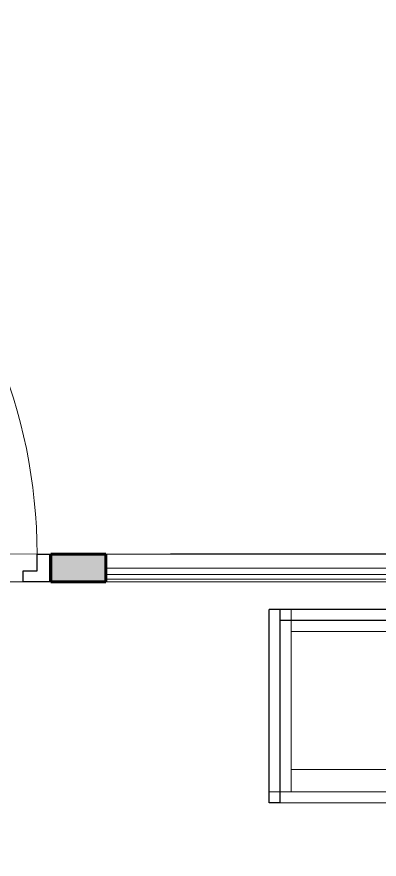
# Model space of a CAD drawing. Header units: inches. Extents: x -19 to 5698, y -728 to 92.
# Drawn here: x 322.559 to 323.215, y 35.844 to 37.37 of the extents above; entities that cross this region are included whole.
import ezdxf

# ---------------------------------------------------------------- set-up
doc = ezdxf.new("R2010")
doc.units = ezdxf.units.IN
doc.header["$MEASUREMENT"] = 0
doc.set_wipeout_variables(frame=1)
doc.linetypes.add('Wipeout_Contour', pattern=[1, 0, -1])
for name, color, linetype in [('02 _ ARQ _ ALB _ Muros Interiores', 7, 'Continuous'), ('02 _ ARQ _ ZON _ Espacio.3D', 7, 'Continuous'), ('Acabado - Muros', 7, 'Continuous'), ('Interior - Mobiliario', 7, 'Continuous')]:
    doc.layers.add(name, color=color, linetype=linetype)

msp = doc.modelspace()

# ---------------------------------------------------------------- linework, layer by layer
at = {"layer": '02 _ ARQ _ ALB _ Muros Interiores', "color": 165, "linetype": 'Continuous', "lineweight": 25}
for p, q in [((322.5951, 36.3663), (322.5951, 36.3963)), ((322.5951, 36.3963), (322.6201, 36.3963)), ((322.6201, 36.3963), (322.6201, 36.3463)), ((322.5701, 36.3463), (322.5701, 36.3663)), ((322.5701, 36.3663), (322.5951, 36.3663)), ((322.6201, 36.3463), (322.5701, 36.3463))]:
    msp.add_line(p, q, dxfattribs=at)
at = {"layer": '02 _ ARQ _ ALB _ Muros Interiores', "color": 7, "linetype": 'Continuous', "lineweight": 80}
msp.add_line((322.6201, 36.3463), (322.6201, 36.3963), dxfattribs=at)
msp.add_line((322.6201, 36.3463), (322.6201, 36.3963), dxfattribs=at)
msp.add_line((322.6201, 36.3463), (322.6201, 36.3963), dxfattribs=at)
at = {"layer": '02 _ ARQ _ ALB _ Muros Interiores', "color": 165, "linetype": 'Continuous', "lineweight": 15}
msp.add_arc((321.645, 36.3963), 0.9501, 0, 90, dxfattribs=at)
at = {"layer": '02 _ ARQ _ ZON _ Espacio.3D', "color": 254, "linetype": 'Continuous', "lineweight": 0, "flags": 128}
for points in [[(322.07, 31), (322.07, 29.7), (328.0701, 29.7), (328.0701, 30.2), (328.57, 30.2), (328.5701, 30.7), (328.92, 30.7), (328.92, 31.899), (330.2701, 31.899), (330.2701, 32.9963), (328.92, 32.9963), (328.9203, 36.3463), (321.57, 36.3463), (321.57, 39.4), (321.17, 39.4), (321.17, 39.75), (317.27, 39.75), (317.27, 29.75), (320.97, 29.75), (320.97, 30.2), (321.57, 30.2), (321.57, 31)], [(322.07, 39), (321.62, 39), (321.62, 36.3963), (328.9201, 36.4), (328.9201, 39), (328.57, 39), (328.57, 39.4), (328.17, 39.4), (328.17, 39.75), (322.07, 39.75)]]:
    msp.add_lwpolyline(points, close=True, dxfattribs=at)
at = {"layer": 'Acabado - Muros', "color": 7, "linetype": 'Continuous', "lineweight": 60}
msp.add_line((322.6201, 36.3963), (322.6201, 36.3463), dxfattribs=at)
at = {"layer": 'Interior - Mobiliario', "color": 175, "linetype": 'Continuous', "lineweight": 13}
for p, q in [((323.0359, 36.2763), (323.0359, 35.9663)), ((324.4959, 36.2763), (323.0359, 36.2763)), ((323.0559, 36.2563), (323.0559, 36.0063)), ((323.0559, 36.2563), (324.4759, 36.2563)), ((323.0559, 36.0063), (323.0559, 35.9663)), ((324.4759, 36.0063), (323.0559, 36.0063)), ((323.0359, 35.9663), (324.4959, 35.9663)), ((323.0559, 35.9663), (324.4759, 35.9663))]:
    msp.add_line(p, q, dxfattribs=at)

# ---------------------------------------------------------------- next in the draw order: wipeouts: each hides what was drawn before it
at = {"color": 254, "linetype": 'Wipeout_Contour', "lineweight": 0, "ltscale": 14753.385082}
msp.add_wipeout([(322.7201, 36.3963), (322.7201, 36.3463), (324.8037, 36.3463), (324.8037, 36.3793), (324.8202, 36.3793), (324.8202, 36.3963)], dxfattribs=at).dxf.layer = 'Acabado - Muros'
at = {"color": 254, "linetype": 'Wipeout_Contour', "lineweight": 0, "ltscale": 9834.842879}
msp.add_wipeout([(323.0359, 36.2763), (324.4959, 36.2763), (324.4959, 36.2963), (323.0359, 36.2963)], dxfattribs=at).dxf.layer = 'Interior - Mobiliario'

# ---------------------------------------------------------------- next in the draw order: linework, layer by layer
at = {"layer": 'Acabado - Muros', "color": 7, "linetype": 'Continuous', "lineweight": 60}
msp.add_line((322.7201, 36.3963), (322.6201, 36.3963), dxfattribs=at)
at = {"layer": 'Acabado - Muros', "color": 251, "linetype": 'Continuous', "lineweight": 13, "flags": 128}
for points in [[(322.7201, 36.3963), (324.8202, 36.3963), (326.9702, 36.3963)], [(322.7201, 36.3463), (324.8037, 36.3463)]]:
    msp.add_lwpolyline(points, dxfattribs=at)
at = {"layer": 'Interior - Mobiliario', "color": 175, "linetype": 'Continuous', "lineweight": 30}
for p, q in [((324.4959, 36.2963), (323.0359, 36.2963)), ((323.0359, 36.2763), (323.0359, 36.2963)), ((324.4959, 36.2763), (323.0359, 36.2763))]:
    msp.add_line(p, q, dxfattribs=at)
at = {"layer": 'Interior - Mobiliario', "color": 175, "linetype": 'Continuous', "lineweight": 13}
for p, q in [((323.0359, 36.2963), (323.0359, 36.2763)), ((324.4959, 36.2963), (323.0359, 36.2963)), ((323.0559, 36.2963), (323.0559, 36.2563)), ((324.4759, 36.2963), (323.0559, 36.2963)), ((323.0359, 36.2763), (324.4959, 36.2763))]:
    msp.add_line(p, q, dxfattribs=at)

# ---------------------------------------------------------------- next in the draw order: wipeouts: each hides what was drawn before it
at = {"color": 254, "linetype": 'Wipeout_Contour', "lineweight": 0, "ltscale": 9834.83143}
msp.add_wipeout([(324.8037, 36.3513), (324.8037, 36.3713), (322.7201, 36.3713), (322.7201, 36.3513)], dxfattribs=at).dxf.layer = 'Acabado - Muros'
at = {"color": 254, "linetype": 'Wipeout_Contour', "lineweight": 0, "ltscale": 9831.873512}
msp.add_wipeout([(323.0159, 35.9463), (323.0359, 35.9463), (323.0359, 36.2963), (323.0159, 36.2963)], dxfattribs=at).dxf.layer = 'Interior - Mobiliario'

# ---------------------------------------------------------------- next in the draw order: hatches: boundary and pattern name
at = {"layer": 'Acabado - Muros', "linetype": 'Continuous', "lineweight": 0}
msp.add_hatch(color=254, dxfattribs=at).paths.add_polyline_path([(322.7201, 36.3463), (322.7201, 36.3963), (322.6201, 36.3963), (322.6201, 36.3463)])
h = msp.add_hatch(dxfattribs=at)
h.set_pattern_fill('CONTRACHAPADO_0002', color=254, style=0, pattern_type=2)
h.set_pattern_definition([(0, (277.50006, 1e-08), (0, 0.030000001), [])])
h.paths.add_polyline_path([(324.8037, 36.3513), (324.8037, 36.3713), (322.7201, 36.3713), (322.7201, 36.3513)])

# ---------------------------------------------------------------- next in the draw order: linework, layer by layer
at = {"layer": 'Acabado - Muros', "color": 7, "linetype": 'Continuous', "lineweight": 60}
for p, q in [((322.7201, 36.3963), (322.7201, 36.3463)), ((322.7201, 36.3463), (322.6201, 36.3463))]:
    msp.add_line(p, q, dxfattribs=at)
at = {"layer": 'Acabado - Muros', "color": 7, "linetype": 'Continuous', "lineweight": 13, "flags": 128}
msp.add_lwpolyline([(324.8037, 36.3513), (324.8037, 36.3713), (322.7201, 36.3713), (322.7201, 36.3513)], close=True, dxfattribs=at)
at = {"layer": 'Interior - Mobiliario', "color": 175, "linetype": 'Continuous', "lineweight": 30}
for p, q in [((323.0359, 36.2963), (323.0159, 36.2963)), ((323.0159, 35.9463), (323.0159, 36.2963)), ((323.0359, 35.9463), (323.0359, 36.2963)), ((323.0359, 35.9463), (323.0159, 35.9463))]:
    msp.add_line(p, q, dxfattribs=at)
at = {"layer": 'Interior - Mobiliario', "color": 175, "linetype": 'Continuous', "lineweight": 13}
for p, q in [((323.0159, 36.2963), (323.0159, 35.9463)), ((323.0359, 36.2963), (323.0159, 36.2963)), ((323.0159, 36.2963), (323.0159, 35.9663)), ((323.0559, 36.2963), (323.0159, 36.2963)), ((323.0159, 35.9463), (323.0159, 36.2963)), ((323.0159, 36.2963), (324.5159, 36.2963)), ((323.0359, 35.9463), (323.0359, 36.2963)), ((323.0359, 36.2963), (323.0359, 35.9463)), ((324.4959, 36.2963), (323.0359, 36.2963)), ((323.0359, 36.2763), (323.0359, 35.9463)), ((324.4959, 36.2763), (323.0359, 36.2763)), ((323.0359, 36.2763), (323.0359, 35.9663)), ((324.4959, 36.2763), (323.0359, 36.2763)), ((323.0359, 36.2763), (323.0359, 35.9663)), ((324.4959, 36.2763), (323.0359, 36.2763)), ((323.0159, 35.9663), (323.0559, 35.9663)), ((323.0359, 35.9663), (324.4959, 35.9663)), ((323.0359, 35.9663), (324.4959, 35.9663)), ((323.0359, 35.9663), (323.3949, 35.9663)), ((323.0359, 35.9463), (323.0359, 35.9663)), ((323.0159, 35.9463), (323.0359, 35.9463)), ((324.5159, 35.9463), (323.0159, 35.9463)), ((323.0359, 35.9463), (324.4959, 35.9463)), ((323.0359, 35.9463), (324.4959, 35.9463)), ((323.0359, 35.9463), (323.3949, 35.9463))]:
    msp.add_line(p, q, dxfattribs=at)

doc.saveas('drawing.dxf')
